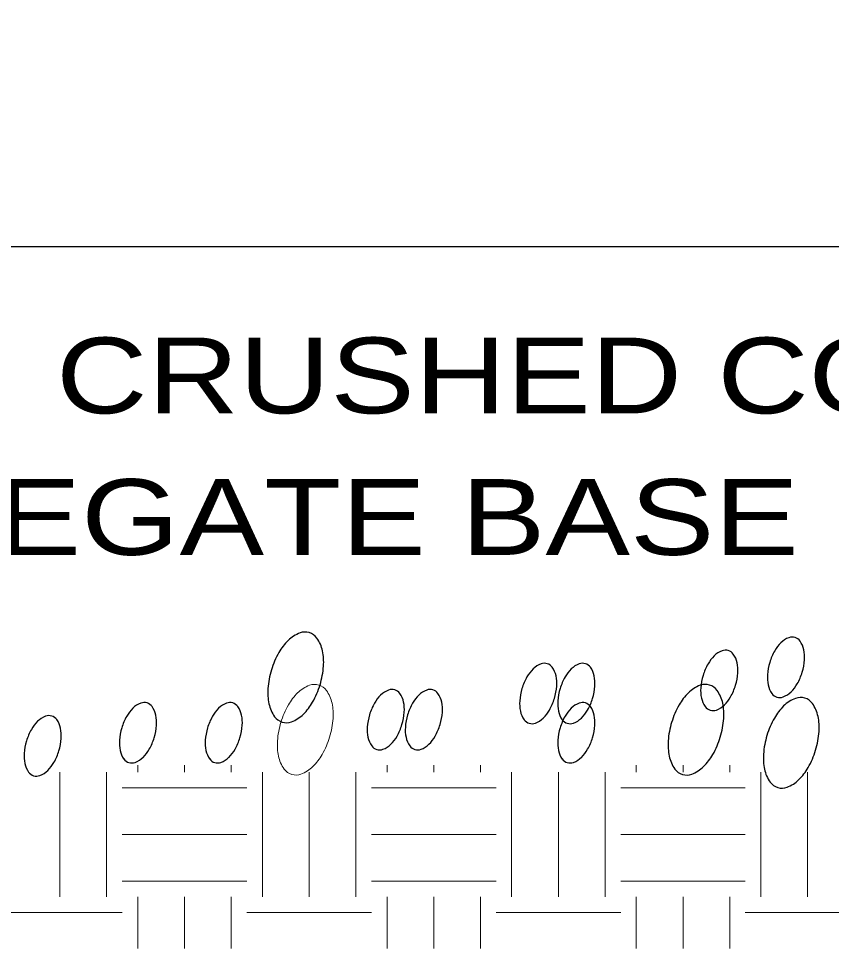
# Model space of a CAD drawing. Extents: x -66945 to 72351, y -57547 to 45981.
# Drawn here: x -19304 to -7565, y -42767 to -29342 of the extents above; entities that cross this region are included whole.
import ezdxf

# ---------------------------------------------------------------- set-up
doc = ezdxf.new("R2010")
doc.units = 0
doc.header["$LTSCALE"] = 440
doc.layers.add('1', color=7, linetype='Continuous', lineweight=25)
doc.layers.add('63', color=7, linetype='Continuous', lineweight=13)

msp = doc.modelspace()

# ---------------------------------------------------------------- linework, layer by layer
at = {"layer": '1'}
msp.add_lwpolyline([(-30022.8, 4672), (-30022.8, -32633.5), (6870.2, -32633.5), (6870.2, 4386.6)], dxfattribs=at)
for centre, radius, start, end in [((-15069.8, -38669), 487.4, 110.40722, 134.57883), ((-15166.7, -38408.5), 209.4, 73.15378, 110.40722), ((-15166.7, -38408.5), 209.4, 35.90034, 73.15378), ((-14854, -38888), 794.8, 134.57884, 150.44059), ((-15391.8, -38571.5), 487.4, 11.72873, 35.90034), ((-7922.6, -38731.7), 529.9, 134.57884, 150.44059), ((-8066.4, -38585.6), 324.9, 110.40722, 134.57883), ((-8131, -38412), 139.6, 73.15378, 110.40722), ((-8131, -38412), 139.6, 35.90034, 73.15378), ((-8281.1, -38520.6), 324.9, 11.72873, 35.90034), ((-14471.6, -39104.9), 1234.5, 150.44059, 163.15378), ((-15692.9, -38634), 794.8, 355.86698, 11.72873), ((-9029.9, -38774.7), 324.9, 110.40722, 134.57883), ((-9094.5, -38601), 139.6, 73.15378, 110.40722), ((-9094.5, -38601), 139.6, 35.90034, 73.15378), ((-9244.6, -38709.7), 324.9, 11.72873, 35.90034), ((-7667.6, -38876.2), 823, 150.44059, 163.15378), ((-8481.8, -38562.3), 529.9, 355.86698, 11.72873), ((-11644.9, -38963.8), 324.9, 110.40722, 134.57883), ((-11709.5, -38790.1), 139.6, 73.15378, 110.40722), ((-11709.5, -38790.1), 139.6, 35.90034, 73.15378), ((-11094.4, -38963.8), 324.9, 110.40722, 134.57883), ((-11159, -38790.1), 139.6, 73.15378, 110.40722), ((-11159, -38790.1), 139.6, 35.90034, 73.15378), ((-8631, -39065.3), 823, 150.44059, 163.15378), ((-8886, -38920.7), 529.9, 134.57884, 150.44059), ((-9445.3, -38751.4), 529.9, 355.86698, 11.72873), ((-7667.6, -38876.2), 823, 163.15378, 175.86697), ((-8774.1, -38541.2), 823, 343.15378, 355.86697), ((-14471.6, -39104.9), 1234.5, 163.15378, 175.86697), ((-16131.4, -38602.3), 1234.5, 343.15378, 355.86697), ((-11501, -39109.8), 529.9, 134.57884, 150.44059), ((-11859.6, -38898.8), 324.9, 11.72873, 35.90034), ((-10950.5, -39109.8), 529.9, 134.57884, 150.44059), ((-11309.1, -38898.8), 324.9, 11.72873, 35.90034), ((-9737.6, -38730.2), 823, 343.15378, 355.86697), ((-8774.1, -38541.2), 823, 330.44059, 343.15378), ((-11246.1, -39254.4), 823, 150.44059, 163.15378), ((-12060.3, -38940.4), 529.9, 355.86698, 11.72873), ((-10695.5, -39254.4), 823, 150.44059, 163.15378), ((-11509.8, -38940.4), 529.9, 355.86698, 11.72873), ((-8631, -39065.3), 823, 163.15378, 175.86697), ((-7959.9, -38855.1), 529.9, 175.86697, 191.72873), ((-14910, -39073.2), 794.8, 175.86697, 191.72873), ((-16131.4, -38602.3), 1234.5, 330.44059, 343.15378), ((-13847, -39341.9), 324.9, 110.40722, 134.57883), ((-13911.6, -39168.2), 139.6, 73.15378, 110.40722), ((-13911.6, -39168.2), 139.6, 35.90034, 73.15378), ((-13296.5, -39341.9), 324.9, 110.40722, 134.57883), ((-13361.1, -39168.2), 139.6, 73.15378, 110.40722), ((-13361.1, -39168.2), 139.6, 35.90034, 73.15378), ((-11246.1, -39254.4), 823, 163.15378, 175.86697), ((-12352.6, -38919.3), 823, 343.15378, 355.86697), ((-10695.5, -39254.4), 823, 163.15378, 175.86697), ((-11802.1, -38919.3), 823, 343.15378, 355.86697), ((-9289.2, -39425.2), 487.4, 110.40722, 134.57883), ((-9386.1, -39164.8), 209.4, 73.15378, 110.40722), ((-8923.4, -39044.2), 529.9, 175.86697, 191.72873), ((-9386.1, -39164.8), 209.4, 35.90034, 73.15378), ((-9611.2, -39327.7), 487.4, 11.72873, 35.90034), ((-9737.6, -38730.2), 823, 330.44059, 343.15378), ((-8160.6, -38896.8), 324.9, 191.72873, 215.90034), ((-8375.3, -38831.8), 324.9, 290.40722, 314.57883), ((-8519.2, -38685.8), 529.9, 314.57884, 330.44059), ((-13703.1, -39487.9), 529.9, 134.57884, 150.44059), ((-14061.7, -39276.9), 324.9, 11.72873, 35.90034), ((-13152.6, -39487.9), 529.9, 134.57884, 150.44059), ((-13511.2, -39276.9), 324.9, 11.72873, 35.90034), ((-11538.4, -39233.2), 529.9, 175.86697, 191.72873), ((-12352.6, -38919.3), 823, 330.44059, 343.15378), ((-10987.9, -39233.2), 529.9, 175.86697, 191.72873), ((-11802.1, -38919.3), 823, 330.44059, 343.15378), ((-9073.4, -39644.2), 794.8, 134.57884, 150.44059), ((-9124.1, -39085.8), 324.9, 191.72873, 215.90034), ((-9482.6, -38874.8), 529.9, 314.57884, 330.44059), ((-8310.7, -39005.4), 139.6, 215.90034, 253.15378), ((-8310.7, -39005.4), 139.6, 253.15378, 290.40722), ((-7912.8, -39614.3), 487.4, 110.40722, 134.57883), ((-8009.8, -39353.8), 209.4, 73.15378, 110.40722), ((-8009.8, -39353.8), 209.4, 35.90034, 73.15378), ((-17281.6, -39677), 529.9, 134.57884, 150.44059), ((-17425.5, -39531), 324.9, 110.40722, 134.57883), ((-17490.1, -39357.3), 139.6, 73.15378, 110.40722), ((-17490.1, -39357.3), 139.6, 35.90034, 73.15378), ((-17640.2, -39466), 324.9, 11.72873, 35.90034), ((-16042.9, -39677), 529.9, 134.57884, 150.44059), ((-16186.8, -39531), 324.9, 110.40722, 134.57883), ((-16251.4, -39357.3), 139.6, 73.15378, 110.40722), ((-16251.4, -39357.3), 139.6, 35.90034, 73.15378), ((-16401.5, -39466), 324.9, 11.72873, 35.90034), ((-15211.1, -39135.7), 487.4, 191.72873, 215.90034), ((-15748.9, -38819.2), 794.8, 314.57884, 330.44059), ((-13448.2, -39632.5), 823, 150.44059, 163.15378), ((-14262.4, -39318.6), 529.9, 355.86698, 11.72873), ((-12897.7, -39632.5), 823, 150.44059, 163.15378), ((-13711.9, -39318.6), 529.9, 355.86698, 11.72873), ((-12097.7, -39063.9), 529.9, 314.57884, 330.44059), ((-10950.5, -39677), 529.9, 134.57884, 150.44059), ((-11094.4, -39531), 324.9, 110.40722, 134.57883), ((-11159, -39357.3), 139.6, 73.15378, 110.40722), ((-11547.1, -39063.9), 529.9, 314.57884, 330.44059), ((-11159, -39357.3), 139.6, 35.90034, 73.15378), ((-11309.1, -39466), 324.9, 11.72873, 35.90034), ((-8691, -39861.1), 1234.5, 150.44059, 163.15378), ((-9274.2, -39194.5), 139.6, 215.90034, 253.15378), ((-9274.2, -39194.5), 139.6, 253.15378, 290.40722), ((-9338.8, -39020.8), 324.9, 290.40722, 314.57883), ((-9912.3, -39390.2), 794.8, 355.86698, 11.72873), ((-7697, -39833.3), 794.8, 134.57884, 150.44059), ((-8234.9, -39516.8), 487.4, 11.72873, 35.90034), ((-18801.8, -39720), 324.9, 110.40722, 134.57883), ((-18866.4, -39546.4), 139.6, 73.15378, 110.40722), ((-18866.4, -39546.4), 139.6, 35.90034, 73.15378), ((-19016.5, -39655), 324.9, 11.72873, 35.90034), ((-17026.7, -39821.6), 823, 150.44059, 163.15378), ((-17840.9, -39507.6), 529.9, 355.86698, 11.72873), ((-15788, -39821.6), 823, 150.44059, 163.15378), ((-16602.2, -39507.6), 529.9, 355.86698, 11.72873), ((-15436.2, -39298.7), 209.4, 215.90034, 253.15378), ((-15533.1, -39038.2), 487.4, 290.40722, 314.57883), ((-13448.2, -39632.5), 823, 163.15378, 175.86697), ((-14554.7, -39297.4), 823, 343.15378, 355.86697), ((-12897.7, -39632.5), 823, 163.15378, 175.86697), ((-14004.2, -39297.4), 823, 343.15378, 355.86697), ((-11739.1, -39274.9), 324.9, 191.72873, 215.90034), ((-11889.2, -39383.6), 139.6, 215.90034, 253.15378), ((-11953.8, -39209.9), 324.9, 290.40722, 314.57883), ((-11188.6, -39274.9), 324.9, 191.72873, 215.90034), ((-10695.5, -39821.6), 823, 150.44059, 163.15378), ((-11338.7, -39383.6), 139.6, 215.90034, 253.15378), ((-11403.3, -39209.9), 324.9, 290.40722, 314.57883), ((-11509.8, -39507.6), 529.9, 355.86698, 11.72873), ((-10350.8, -39358.5), 1234.5, 343.15378, 355.86697), ((-7314.6, -40050.2), 1234.5, 150.44059, 163.15378), ((-8535.9, -39579.3), 794.8, 355.86698, 11.72873), ((-18403, -40010.6), 823, 150.44059, 163.15378), ((-18657.9, -39866), 529.9, 134.57884, 150.44059), ((-19217.2, -39696.7), 529.9, 355.86698, 11.72873), ((-17026.7, -39821.6), 823, 163.15378, 175.86697), ((-18133.2, -39486.5), 823, 343.15378, 355.86697), ((-15788, -39821.6), 823, 163.15378, 175.86697), ((-16894.5, -39486.5), 823, 343.15378, 355.86697), ((-15436.2, -39298.7), 209.4, 253.15378, 290.40722), ((-13740.5, -39611.4), 529.9, 175.86697, 191.72873), ((-14554.7, -39297.4), 823, 330.44059, 343.15378), ((-13190, -39611.4), 529.9, 175.86697, 191.72873), ((-14004.2, -39297.4), 823, 330.44059, 343.15378), ((-11889.2, -39383.6), 139.6, 253.15378, 290.40722), ((-10695.5, -39821.6), 823, 163.15378, 175.86697), ((-11338.7, -39383.6), 139.6, 253.15378, 290.40722), ((-11802.1, -39486.5), 823, 343.15378, 355.86697), ((-8691, -39861.1), 1234.5, 163.15378, 175.86697), ((-19509.5, -39675.6), 823, 343.15378, 355.86697), ((-18133.2, -39486.5), 823, 330.44059, 343.15378), ((-16894.5, -39486.5), 823, 330.44059, 343.15378), ((-13941.2, -39653), 324.9, 191.72873, 215.90034), ((-14299.8, -39442), 529.9, 314.57884, 330.44059), ((-13390.7, -39653), 324.9, 191.72873, 215.90034), ((-13749.3, -39442), 529.9, 314.57884, 330.44059), ((-11802.1, -39486.5), 823, 330.44059, 343.15378), ((-10350.8, -39358.5), 1234.5, 330.44059, 343.15378), ((-7314.6, -40050.2), 1234.5, 163.15378, 175.86697), ((-8974.4, -39547.6), 1234.5, 343.15378, 355.86697), ((-18403, -40010.6), 823, 163.15378, 175.86697), ((-17319, -39800.4), 529.9, 175.86697, 191.72873), ((-16080.3, -39800.4), 529.9, 175.86697, 191.72873), ((-14091.3, -39761.7), 139.6, 215.90034, 253.15378), ((-14155.9, -39588), 324.9, 290.40722, 314.57883), ((-13540.8, -39761.7), 139.6, 215.90034, 253.15378), ((-13605.4, -39588), 324.9, 290.40722, 314.57883), ((-10987.9, -39800.4), 529.9, 175.86697, 191.72873), ((-9129.4, -39829.4), 794.8, 175.86697, 191.72873), ((-18695.3, -39989.5), 529.9, 175.86697, 191.72873), ((-19509.5, -39675.6), 823, 330.44059, 343.15378), ((-17519.7, -39842.1), 324.9, 191.72873, 215.90034), ((-17878.3, -39631.1), 529.9, 314.57884, 330.44059), ((-16281, -39842.1), 324.9, 191.72873, 215.90034), ((-16639.6, -39631.1), 529.9, 314.57884, 330.44059), ((-14091.3, -39761.7), 139.6, 253.15378, 290.40722), ((-13540.8, -39761.7), 139.6, 253.15378, 290.40722), ((-11188.6, -39842.1), 324.9, 191.72873, 215.90034), ((-11547.1, -39631.1), 529.9, 314.57884, 330.44059), ((-9430.5, -39891.9), 487.4, 191.72873, 215.90034), ((-9968.4, -39575.4), 794.8, 314.57884, 330.44059), ((-7753.1, -40018.5), 794.8, 175.86697, 191.72873), ((-8974.4, -39547.6), 1234.5, 330.44059, 343.15378), ((-18896, -40031.2), 324.9, 191.72873, 215.90034), ((-19254.6, -39820.1), 529.9, 314.57884, 330.44059), ((-17669.8, -39950.7), 139.6, 215.90034, 253.15378), ((-17669.8, -39950.7), 139.6, 253.15378, 290.40722), ((-17734.4, -39777.1), 324.9, 290.40722, 314.57883), ((-16431.1, -39950.7), 139.6, 215.90034, 253.15378), ((-16431.1, -39950.7), 139.6, 253.15378, 290.40722), ((-16495.7, -39777.1), 324.9, 290.40722, 314.57883), ((-11338.7, -39950.7), 139.6, 215.90034, 253.15378), ((-11338.7, -39950.7), 139.6, 253.15378, 290.40722), ((-11403.3, -39777.1), 324.9, 290.40722, 314.57883), ((-9752.6, -39794.4), 487.4, 290.40722, 314.57883), ((-19046.1, -40139.8), 139.6, 215.90034, 253.15378), ((-19046.1, -40139.8), 139.6, 253.15378, 290.40722), ((-19110.7, -39966.1), 324.9, 290.40722, 314.57883), ((-9655.6, -40054.9), 209.4, 215.90034, 253.15378), ((-9655.6, -40054.9), 209.4, 253.15378, 290.40722), ((-8054.2, -40081), 487.4, 191.72873, 215.90034), ((-8592, -39764.5), 794.8, 314.57884, 330.44059), ((-8279.3, -40244), 209.4, 215.90034, 253.15378), ((-8376.2, -39983.5), 487.4, 290.40722, 314.57883), ((-8279.3, -40244), 209.4, 253.15378, 290.40722)]:
    msp.add_arc(centre, radius, start, end, dxfattribs=at)
at = {"layer": '63'}
for p, q in [((-17583.3, -40222.8), (-17583.3, -40120.5)), ((-16908.3, -40222.8), (-16908.3, -40120.5)), ((-16233.3, -40222.8), (-16233.3, -40120.5)), ((-13983.3, -40222.8), (-13983.3, -40120.5)), ((-13308.3, -40222.8), (-13308.3, -40120.5)), ((-12633.3, -40222.8), (-12633.3, -40120.5)), ((-10383.3, -40222.8), (-10383.3, -40120.5)), ((-9708.3, -40222.8), (-9708.3, -40120.5)), ((-9033.3, -40222.8), (-9033.3, -40120.5)), ((-18708.3, -42022.8), (-18708.3, -40222.8)), ((-18033.3, -42022.8), (-18033.3, -40222.8)), ((-15783.3, -42022.8), (-15783.3, -40222.8)), ((-15108.3, -42022.8), (-15108.3, -40222.8)), ((-14433.3, -42022.8), (-14433.3, -40222.8)), ((-12183.3, -42022.8), (-12183.3, -40222.8)), ((-11508.3, -42022.8), (-11508.3, -40222.8)), ((-10833.3, -42022.8), (-10833.3, -40222.8)), ((-8583.3, -42022.8), (-8583.3, -40222.8)), ((-7908.3, -42022.8), (-7908.3, -40222.8)), ((-17808.3, -40447.8), (-16008.3, -40447.8)), ((-14208.3, -40447.8), (-12408.3, -40447.8)), ((-10608.3, -40447.8), (-8808.3, -40447.8)), ((-17808.3, -41122.8), (-16008.3, -41122.8)), ((-14208.3, -41122.8), (-12408.3, -41122.8)), ((-10608.3, -41122.8), (-8808.3, -41122.8)), ((-17808.3, -41797.8), (-16008.3, -41797.8)), ((-14208.3, -41797.8), (-12408.3, -41797.8)), ((-10608.3, -41797.8), (-8808.3, -41797.8)), ((-17583.3, -42767.4), (-17583.3, -42022.8)), ((-16908.3, -42767.4), (-16908.3, -42022.8)), ((-16233.3, -42767.4), (-16233.3, -42022.8)), ((-13983.3, -42767.4), (-13983.3, -42022.8)), ((-13308.3, -42767.4), (-13308.3, -42022.8)), ((-12633.3, -42767.4), (-12633.3, -42022.8)), ((-10383.3, -42767.4), (-10383.3, -42022.8)), ((-9708.3, -42767.4), (-9708.3, -42022.8)), ((-9033.3, -42767.4), (-9033.3, -42022.8)), ((-19608.3, -42247.8), (-17808.3, -42247.8)), ((-16008.3, -42247.8), (-14208.3, -42247.8)), ((-12408.3, -42247.8), (-10608.3, -42247.8)), ((-8808.3, -42247.8), (-7008.3, -42247.8))]:
    msp.add_line(p, q, dxfattribs=at)
for centre, radius, start, end in [((-14932.1, -39425.2), 487.4, 110.40722, 134.57883), ((-15029.1, -39164.8), 209.4, 73.15378, 110.40722), ((-15029.1, -39164.8), 209.4, 35.90034, 73.15378), ((-15254.2, -39327.7), 487.4, 11.72873, 35.90034), ((-14716.3, -39644.2), 794.8, 134.57884, 150.44059), ((-14333.9, -39861.1), 1234.5, 150.44059, 163.15378), ((-15555.2, -39390.2), 794.8, 355.86698, 11.72873), ((-15993.7, -39358.5), 1234.5, 343.15378, 355.86697), ((-14333.9, -39861.1), 1234.5, 163.15378, 175.86697), ((-15993.7, -39358.5), 1234.5, 330.44059, 343.15378), ((-14772.4, -39829.4), 794.8, 175.86697, 191.72873), ((-15073.5, -39891.9), 487.4, 191.72873, 215.90034), ((-15611.3, -39575.4), 794.8, 314.57884, 330.44059), ((-15395.5, -39794.4), 487.4, 290.40722, 314.57883), ((-15298.6, -40054.9), 209.4, 215.90034, 253.15378), ((-15298.6, -40054.9), 209.4, 253.15378, 290.40722)]:
    msp.add_arc(centre, radius, start, end, dxfattribs=at)

# ---------------------------------------------------------------- texts
at = {"layer": '1', "width": 1.25}
for s, p in [("1' MIN. CRUSHED COMPACTED", (-25006, -35041.7)), ('AGGREGATE BASE', (-25006, -37085.8))]:
    msp.add_text(s, height=1094, dxfattribs=at).set_placement(p)

doc.saveas('drawing.dxf')
